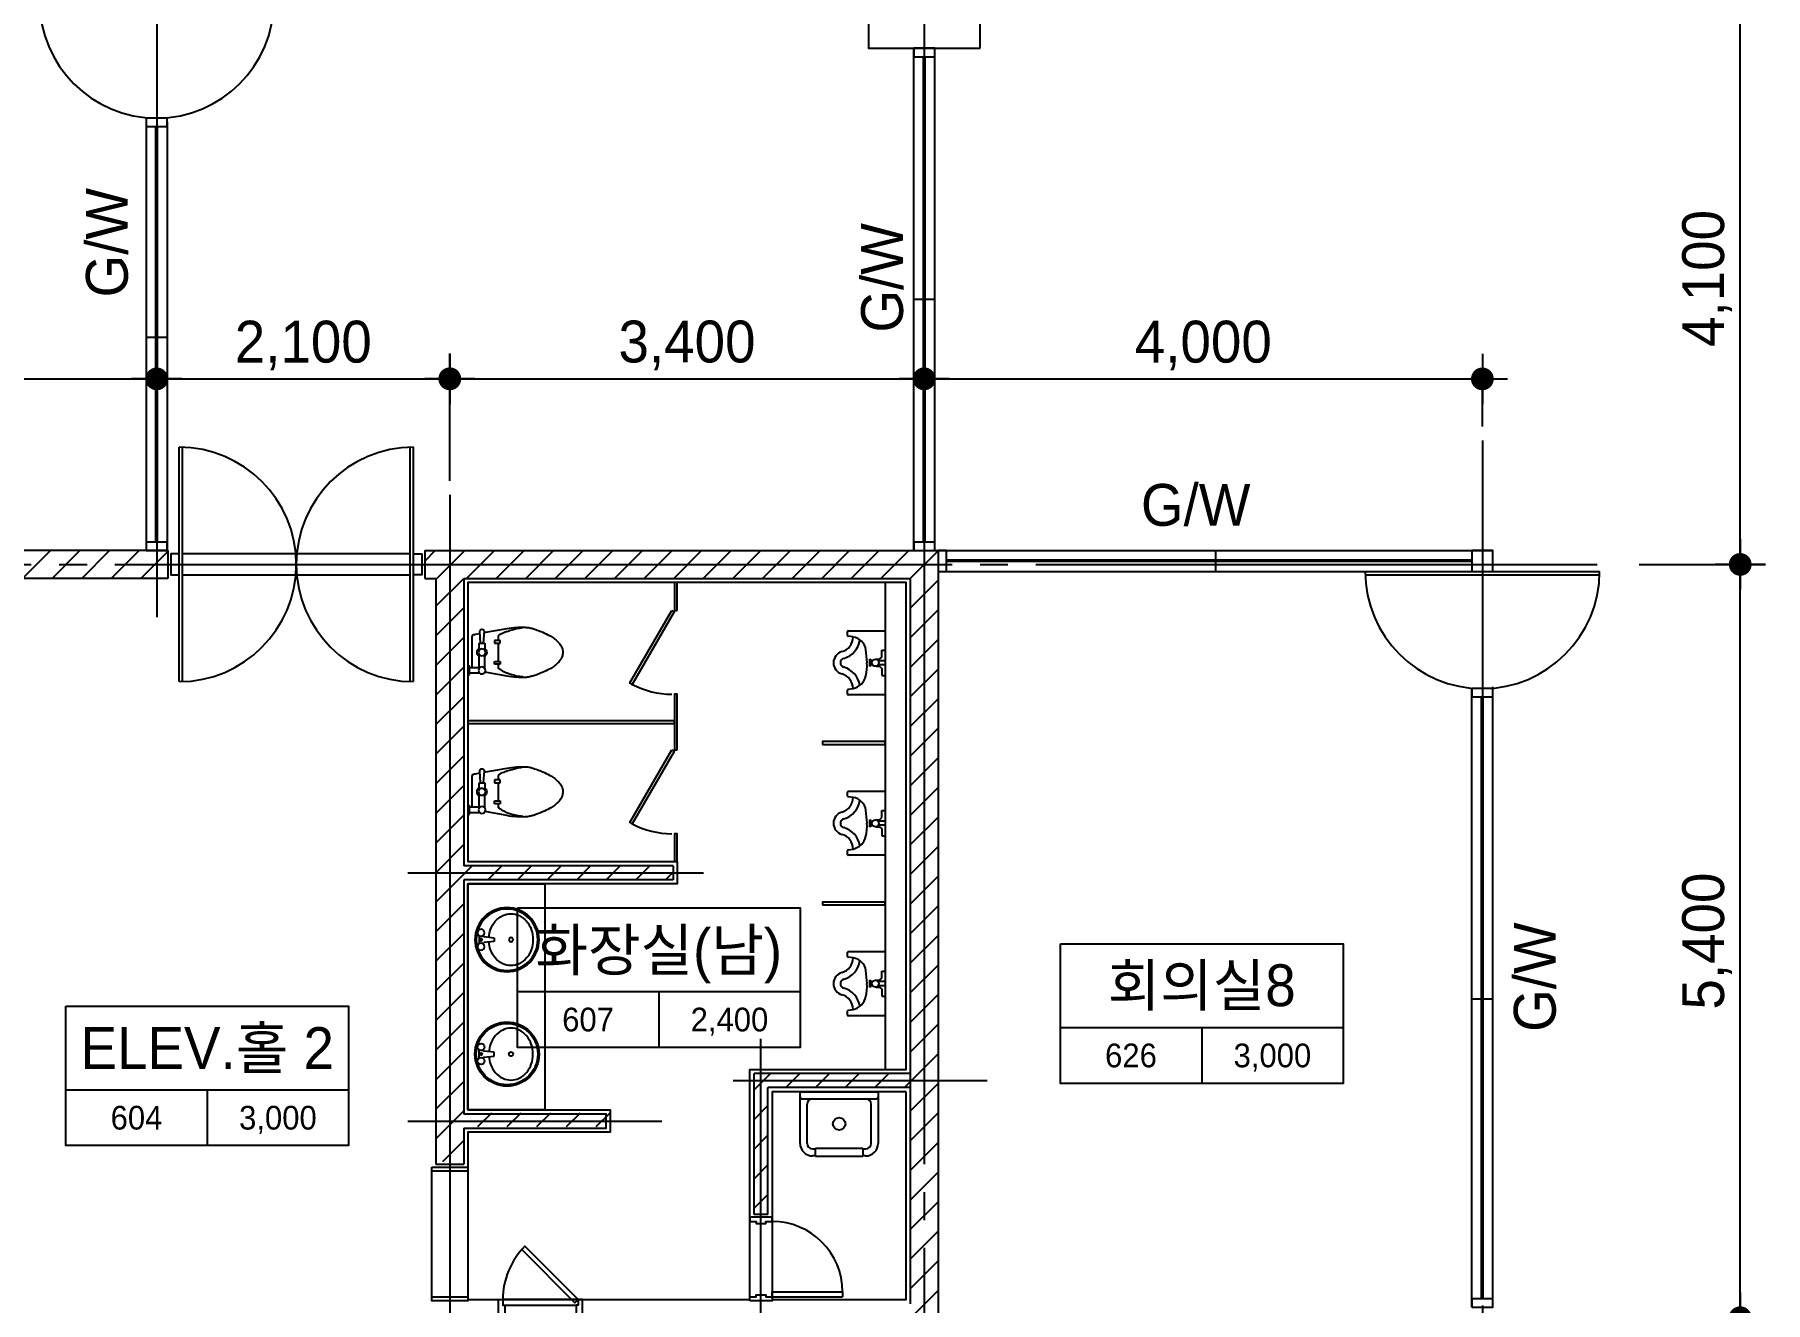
# Model space of a CAD drawing. Extents: x 14411873 to 14490035, y -1804798 to -1750552.
# Drawn here: x 14423498 to 14435901, y -1785939 to -1776851 of the extents above; entities that cross this region are included whole.
import ezdxf
from ezdxf.enums import TextEntityAlignment as Align

# ---------------------------------------------------------------- set-up
doc = ezdxf.new("R2010")
doc.units = 0
doc.header["$LTSCALE"] = 100
doc.header["$MEASUREMENT"] = 0
doc.header["$PDSIZE"] = -10
doc.linetypes.add('CEN', pattern=[66, 60, -2, 2, -2])
doc.layers.get('0').update_dxf_attribs({"linetype": 'CONTINUOUS'})
doc.layers.get('Defpoints').update_dxf_attribs({"linetype": 'CONTINUOUS'})
for name, color, linetype in [('4WID', 4, 'CONTINUOUS'), ('8', 8, 'CONTINUOUS'), ('CEN', 1, 'CEN'), ('COL', 2, 'CONTINUOUS'), ('DIM', 7, 'CONTINUOUS'), ('EQP', 1, 'CONTINUOUS'), ('FIN', 5, 'CONTINUOUS'), ('HAT', 5, 'CONTINUOUS'), ('K-TOILET', 11, 'CONTINUOUS'), ('TEXT1', 7, 'CONTINUOUS'), ('TO', 6, 'CONTINUOUS'), ('WALL-1', 7, 'CONTINUOUS'), ('WALLBR', 3, 'CONTINUOUS'), ('WID', 4, 'CONTINUOUS'), ('WINE', 8, 'CONTINUOUS')]:
    doc.layers.add(name, color=color, linetype=linetype)
doc.styles.add('HY울를도M', font='HYWULM.TTF')
doc.styles.add('굴림', font='H2HDRM.TTF')
doc.dimstyles.new('DIM100', dxfattribs={"dimtxt": 300, "dimasz": 120, "dimexe": 1, "dimexo": 100, "dimgap": 60, "dimtad": 1, "dimdec": 4, "dimzin": 0, "dimdsep": 46, "dimlunit": 6, "dimtxsty": '굴림', "dimblk": 'DOTT', "dimcen": 0.09, "dimadec": 0, "dimazin": 0, "dimtfac": 1, "dimtdec": 4, "dimtofl": 0, "dimtmove": 2, "dimatfit": 2, "dimldrblk": 'DOTT', "dimfxl": 1, "dimtolj": 1, "dimtzin": 0, "dimarcsym": 0})
doc.dimstyles.new('DIM50', dxfattribs={"dimscale": 50, "dimtxt": 3, "dimasz": 1.2, "dimexe": 1, "dimexo": 1, "dimgap": 0.6, "dimtad": 1, "dimdec": 4, "dimzin": 0, "dimdsep": 46, "dimlunit": 6, "dimtxsty": '굴림', "dimblk": 'DOTT', "dimcen": 0.09, "dimadec": 0, "dimazin": 0, "dimtfac": 1, "dimtdec": 4, "dimtofl": 0, "dimtmove": 2, "dimatfit": 2, "dimldrblk": 'DOTT', "dimfxl": 1, "dimtolj": 1, "dimtzin": 0, "dimarcsym": 0})
pattern_1 = [(45, (1729626.7, -3035737.57), (-106.0660172, 106.0660172), [])]

# ---------------------------------------------------------------- blocks, each defined once
blk = doc.blocks.new('TT1')
at = {"layer": 'TEXT1'}
for p, q in [((-1013, -600), (1013, -600)), ((0, -600), (0, -1000))]:
    blk.add_line(p, q, dxfattribs=at)
blk.add_lwpolyline([(-1013, 0), (1013, 0), (1013, -1000), (-1013, -1000)], close=True, dxfattribs=at)
blk = doc.blocks.new('2LAVA01', base_point=(376, 233))
at = {"color": 0}
for p, q in [((346, 203), (405, 203)), ((346, 175), (349, 175)), ((354, 170), (362, 94)), ((390, 94), (397, 170)), ((402, 175), (405, 175)), ((362, 94), (390, 94))]:
    blk.add_line(p, q, dxfattribs=at)
blk.add_lwpolyline([(358, 132, 0.064435), (303, 121, 0.091719), (244, 87, 0.103599), (203, 34, 0.113912), (190, -25, 0.113912), (203, -84, 0.103599), (244, -137, 0.091719), (303, -171, 0.084785), (376, -183, 0.084785), (448, -171, 0.091719), (507, -137, 0.103599), (548, -84, 0.113912), (562, -25, 0.113912), (548, 34, 0.103599), (507, 87, 0.091719), (448, 121, 0.064435), (393, 132, 0.084785)], format="xyb", dxfattribs=at)
for centre, radius in [((376, 3), 230), ((376, 3), 220), ((326, 189), 25), ((376, 189), 8), ((426, 189), 25), ((376, -25), 15)]:
    blk.add_circle(centre, radius, dxfattribs=at)
for centre, start, end in [((349, 170), 5.3909, 90), ((402, 170), 90, 174.6091)]:
    blk.add_arc(centre, 5, start, end, dxfattribs=at)
blk = doc.blocks.new('001')
at = {"layer": 'EQP'}
for p, q in [((0, 165), (10, 160)), ((10, 160), (10, 100)), ((85, 150), (10, 150)), ((280, 170), (122, 142)), ((10, 100), (0, 95)), ((85, 110), (10, 110)), ((80, 115), (80, 15)), ((120, 115), (120, 15)), ((190, 85), (190, 65)), ((230, 85), (190, 85)), ((190, 65), (230, 65)), ((220, 115), (220, 85)), ((220, 65), (220, 0)), ((220, 0), (220, -65)), ((230, 65), (230, 85)), ((80, -15), (80, -65)), ((80, -65), (120, -65)), ((120, -65), (120, -15)), ((190, -85), (190, -65)), ((190, -65), (230, -65)), ((230, -85), (190, -85)), ((220, -85), (220, -115)), ((230, -65), (230, -85))]:
    blk.add_line(p, q, dxfattribs=at)
for points in [[(31, 110, 0.018932), (30, 75), (30, 0), (30, -75, 0.024922), (32, -121, 0.25497), (35, -125, 0.056948), (39, -127, 0.016043), (55, -130), (86, -136)], [(90, -65), (85, -150, 1.060552), (115, -150), (110, -65)], [(114, -141), (280, -170, 0.022182), (348, -179, 0.0294), (400, -180, 0.029565), (436, -177, 0.035314), (465, -170, 0.006976), (477, -166, 0.004694), (495, -160, 0.019426), (536, -144, 0.015468), (585, -120, 0.040875), (615, -101, 0.036447), (645, -75, 0.04843), (665, -50, 0.068612), (675, -30, 0.037226), (679, -14, 0.041311), (680, 0, 0.041311)]]:
    blk.add_lwpolyline(points, format="xyb", dxfattribs=at)
for centre in [(100, 130), (100, 0)]:
    blk.add_circle(centre, 25, dxfattribs=at)
for centre, radius, start, end in [((326, -22), 174, 119.5675, 126.8699), ((474, -283), 475, 116.5651, 119.5675), ((397, -129), 303, 112.8053, 116.5651), ((412, -593), 775, 94.7636, 99.8466), ((371, -66), 234, 105.9454, 112.8053), ((471, -417), 599, 101.6565, 105.9454), ((385, -261), 441, 88.0277, 94.7636), ((418, -160), 337, 94.3987, 101.6565), ((390, -123), 304, 81.2538, 88.0277), ((403, -34), 213, 73.1639, 81.2538), ((333, -266), 456, 71.5651, 73.1639), ((159, -789), 1007, 70.4892, 71.5651), ((307, -370), 562, 66.0375, 70.4892), ((175, -667), 887, 62.4927, 66.0375), ((100, 0), 35, 124.8499, 235.1501), ((100, 0), 35, 304.8499, 55.1501), ((224, 115), 3.54, 126.8699, 180), ((485, -73), 217, 53.1301, 62.4927), ((451, -117), 273, 44.7808, 53.1301), ((528, -41), 165, 33.6901, 44.7808), ((596, 4), 82.6, 17.9901, 33.6901), ((572, -3), 108, 9.4623, 17.9901), ((592, 0), 87.7, 0, 9.4623), ((232, -115), 12.3, 180, 225), ((262, -85), 54.8, 225, 245.9278), ((359, 131), 291, 245.9278, 249.444), ((454, 386), 564, 249.444, 251.9714), ((609, 862), 1064, 251.9714, 254.0546), ((544, 635), 828, 254.0546, 256.4166), ((407, 67), 244, 256.4166, 265.6013)]:
    blk.add_arc(centre, radius, start, end, dxfattribs=at)
blk = doc.blocks.new('D600')
at = {"layer": 'WID'}
for p, q in [((0, -255), (0, 255)), ((80, 255), (80, -255)), ((120, -270), (120, 270))]:
    blk.add_line(p, q, dxfattribs=at)
for points in [[(90, 300), (120, 300), (120, 270), (80, 270), (80, 255), (0, 255), (0, 270), (0, 270), (0, 300), (90, 300)], [(120, -270), (97, -247), (478, 135), (502, 112)], [(90, -300), (120, -300), (120, -270), (80, -270), (80, -255), (0, -255), (0, -270), (0, -270), (0, -300), (90, -300)]]:
    blk.add_lwpolyline(points, dxfattribs=at)
blk.add_lwpolyline([(120, -270), (502, 112, 0.198912), (120, 270, 0.198912)], format="xyb", dxfattribs=at)
blk = doc.blocks.new('LA-013')
at = {"layer": 'K-TOILET', "color": 11, "linetype": 'Continuous'}
for p, q in [((-280, 0), (280, 0)), ((-280, -370), (-280, 0)), ((280, 0), (280, -370)), ((-270, -50), (270, -50)), ((-230, -370), (-230, -90)), ((230, -370), (230, -90)), ((-190, -410), (-170, -410)), ((-170, -460), (-190, -460)), ((-170, -460), (-170, -405)), ((-170, -405), (170, -405)), ((-170, -465), (-170, -460)), ((170, -465), (-170, -465)), ((170, -405), (170, -460)), ((170, -410), (190, -410)), ((170, -460), (170, -465)), ((190, -460), (170, -460))]:
    blk.add_line(p, q, dxfattribs=at)
blk.add_circle((0, -230), 45, dxfattribs=at)
for centre, radius, start, end in [((-270, -40), 10, 180, 270), ((-190, -90), 40, 90, 180), ((190, -90), 40, 0, 90), ((270, -40), 10, 270, 0), ((-190, -370), 90, 180, 270), ((-190, -370), 40, 180, 270), ((190, -370), 40, 270, 0), ((190, -370), 90, 270, 0)]:
    blk.add_arc(centre, radius, start, end, dxfattribs=at)
blk = doc.blocks.new('2URIN01')
at = {"color": 0}
for p, q in [((-230, -265), (-230, 0)), ((-230, 0), (230, 0)), ((-90, -25), (-90, 0)), ((-15, 0), (-15, -50)), ((15, 0), (15, -50)), ((90, -25), (90, 0)), ((230, 0), (230, -265)), ((-40, -25), (-90, -25)), ((-25, -40), (-40, -25)), ((-25, -65), (-25, -40)), ((-25, -110), (-25, -105)), ((-25, -105), (25, -105)), ((25, -110), (-25, -110)), ((-10, -95), (-10, -105)), ((10, -95), (10, -105)), ((25, -40), (40, -25)), ((25, -65), (25, -40)), ((25, -105), (25, -110)), ((40, -25), (90, -25)), ((-185, -230), (-190, -265)), ((190, -265), (185, -230)), ((-195, -270), (-225, -270)), ((225, -270), (195, -270))]:
    blk.add_line(p, q, dxfattribs=at)
blk.add_circle((0, -70), 25, dxfattribs=at)
for centre, radius, start, end in [((-78, -245), 108, 98.077, 171.8699), ((-185, -339), 109, 15.3921, 90), ((-185, -339), 159, 15.3921, 82.7797), ((40, -1080), 951, 92.4153, 98.077), ((15, -482), 352, 77.0924, 92.4153), ((185, -339), 159, 98.3981, 164.6079), ((185, -339), 109, 90, 164.6079), ((66, -257), 122, 12.9607, 77.0924), ((-225, -265), 5, 180, 270), ((-195, -265), 5, 270, 0), ((0, -288), 83, 195.3921, 344.6079), ((0, -288), 33, 195.3921, 344.6079), ((196, -264), 5.89, 188.1301, 261.8699), ((225, -265), 5, 270, 0)]:
    blk.add_arc(centre, radius, start, end, dxfattribs=at)
blk = doc.blocks.new('DOTT')
for p, q in [((0, 1.5), (0, -1.5)), ((-1.5, 0), (1.5, 0))]:
    blk.add_line(p, q)
at = {"color": 6, "const_width": 0.68}
blk.add_lwpolyline([(-0.34, 0, 1), (0.34, 0, 1)], format="xyb", close=True, dxfattribs=at)
blk = doc.blocks.new('*D153')
at = {"layer": 'Defpoints', "color": 0, "lineweight": -3, "ltscale": 3}
for p in [(14419873, -1779050), (14424373, -1779050), (14424373, -1779319)]:
    blk.add_point(p, dxfattribs=at)
at = {"layer": 'DIM', "color": 7, "lineweight": -2, "ltscale": 3}
for p, q in [((14419873, -1779150), (14419873, -1779320)), ((14424373, -1779150), (14424373, -1779320)), ((14419993, -1779319), (14424253, -1779319))]:
    blk.add_line(p, q, dxfattribs=at)
at = {"layer": 'DIM', "color": 7, "lineweight": -2, "ltscale": 3, "xscale": 120, "yscale": 120, "zscale": 120, "rotation": 180}
blk.add_blockref('DOTT', (14419873, -1779319), dxfattribs=at)
at = {"layer": 'DIM', "color": 7, "lineweight": -2, "ltscale": 3, "xscale": 120, "yscale": 120, "zscale": 120}
blk.add_blockref('DOTT', (14424373, -1779319), dxfattribs=at)
at = {"layer": 'DIM', "color": 3, "ltscale": 3, "insert": (14422123, -1779080), "char_height": 300, "attachment_point": 5, "style": '굴림'}
blk.add_mtext('\\A1;4,500', dxfattribs=at)
blk = doc.blocks.new('*D169')
at = {"layer": 'Defpoints', "color": 0, "lineweight": -3}
for p in [(14434696, -1786049), (14435721, -1786049), (14434696, -1791549)]:
    blk.add_point(p, dxfattribs=at)
at = {"layer": 'DIM', "color": 7, "lineweight": -2}
for p, q in [((14434996, -1786049), (14435821, -1786049)), ((14435721, -1791429), (14435721, -1786169)), ((14434996, -1791549), (14435821, -1791549))]:
    blk.add_line(p, q, dxfattribs=at)
at = {"layer": 'DIM', "color": 7, "lineweight": -2, "xscale": 120, "yscale": 120, "zscale": 120}
for p, rotation in [((14435721, -1786049), 90), ((14435721, -1791549), 270)]:
    blk.add_blockref('DOTT', p, dxfattribs=dict(at, rotation=rotation))
at = {"layer": 'DIM', "color": 3, "insert": (14435483, -1788799), "char_height": 300, "attachment_point": 5, "rotation": 90, "style": '굴림'}
blk.add_mtext('\\A1;5,500', dxfattribs=at)
blk = doc.blocks.new('*D170')
at = {"layer": 'Defpoints', "color": 0, "lineweight": -3}
for p in [(14434696, -1780649), (14435721, -1780649), (14434696, -1786049)]:
    blk.add_point(p, dxfattribs=at)
at = {"layer": 'DIM', "color": 7, "lineweight": -2}
for p, q in [((14434996, -1780649), (14435821, -1780649)), ((14435721, -1785929), (14435721, -1780769)), ((14434996, -1786049), (14435821, -1786049))]:
    blk.add_line(p, q, dxfattribs=at)
at = {"layer": 'DIM', "color": 7, "lineweight": -2, "xscale": 120, "yscale": 120, "zscale": 120}
for p, rotation in [((14435721, -1780649), 90), ((14435721, -1786049), 270)]:
    blk.add_blockref('DOTT', p, dxfattribs=dict(at, rotation=rotation))
at = {"layer": 'DIM', "color": 3, "insert": (14435483, -1783349), "char_height": 300, "attachment_point": 5, "rotation": 90, "style": '굴림'}
blk.add_mtext('\\A1;5,400', dxfattribs=at)
blk = doc.blocks.new('*D173')
at = {"layer": 'Defpoints', "color": 0, "lineweight": -3}
for p in [(14434696, -1776549), (14435721, -1776549), (14434696, -1780649)]:
    blk.add_point(p, dxfattribs=at)
at = {"layer": 'DIM', "color": 7, "lineweight": -2}
for p, q in [((14434996, -1776549), (14435821, -1776549)), ((14435721, -1780529), (14435721, -1776669)), ((14434996, -1780649), (14435821, -1780649))]:
    blk.add_line(p, q, dxfattribs=at)
at = {"layer": 'DIM', "color": 7, "lineweight": -2, "xscale": 120, "yscale": 120, "zscale": 120}
for p, rotation in [((14435721, -1776549), 90), ((14435721, -1780649), 270)]:
    blk.add_blockref('DOTT', p, dxfattribs=dict(at, rotation=rotation))
at = {"layer": 'DIM', "color": 3, "insert": (14435483, -1778599), "char_height": 300, "attachment_point": 5, "rotation": 90, "style": '굴림'}
blk.add_mtext('\\A1;4,100', dxfattribs=at)
blk = doc.blocks.new('*D174')
at = {"layer": 'Defpoints', "color": 0, "lineweight": -3, "ltscale": 3}
for p in [(14424373, -1779050), (14426473, -1779319), (14426473, -1780149)]:
    blk.add_point(p, dxfattribs=at)
at = {"layer": 'DIM', "color": 7, "lineweight": -2, "ltscale": 3}
for p, q in [((14424373, -1779150), (14424373, -1779320)), ((14424493, -1779319), (14426353, -1779319)), ((14426473, -1780049), (14426473, -1779318))]:
    blk.add_line(p, q, dxfattribs=at)
at = {"layer": 'DIM', "color": 7, "lineweight": -2, "ltscale": 3, "xscale": 120, "yscale": 120, "zscale": 120, "rotation": 180}
blk.add_blockref('DOTT', (14424373, -1779319), dxfattribs=at)
at = {"layer": 'DIM', "color": 7, "lineweight": -2, "ltscale": 3, "xscale": 120, "yscale": 120, "zscale": 120}
blk.add_blockref('DOTT', (14426473, -1779319), dxfattribs=at)
at = {"layer": 'DIM', "color": 3, "ltscale": 3, "insert": (14425423, -1779080), "char_height": 300, "attachment_point": 5, "style": '굴림'}
blk.add_mtext('\\A1;2,100', dxfattribs=at)
blk = doc.blocks.new('*D197')
at = {"layer": 'Defpoints', "color": 0, "lineweight": -3, "ltscale": 3}
for p in [(14433873, -1779319), (14429873, -1779499), (14433873, -1779761)]:
    blk.add_point(p, dxfattribs=at)
at = {"layer": 'DIM', "color": 7, "lineweight": -2, "ltscale": 3}
for p, q in [((14429873, -1779399), (14429873, -1779318)), ((14429993, -1779319), (14433753, -1779319)), ((14433873, -1779661), (14433873, -1779318))]:
    blk.add_line(p, q, dxfattribs=at)
at = {"layer": 'DIM', "color": 7, "lineweight": -2, "ltscale": 3, "xscale": 120, "yscale": 120, "zscale": 120, "rotation": 180}
blk.add_blockref('DOTT', (14429873, -1779319), dxfattribs=at)
at = {"layer": 'DIM', "color": 7, "lineweight": -2, "ltscale": 3, "xscale": 120, "yscale": 120, "zscale": 120}
blk.add_blockref('DOTT', (14433873, -1779319), dxfattribs=at)
at = {"layer": 'DIM', "color": 3, "ltscale": 3, "insert": (14431873, -1779080), "char_height": 300, "attachment_point": 5, "style": '굴림'}
blk.add_mtext('\\A1;4,000', dxfattribs=at)
blk = doc.blocks.new('*D198')
at = {"layer": 'Defpoints', "color": 0, "lineweight": -3, "ltscale": 3}
for p in [(14429873, -1779318), (14426473, -1780149), (14429873, -1780184)]:
    blk.add_point(p, dxfattribs=at)
at = {"layer": 'DIM', "color": 7, "lineweight": -2, "ltscale": 3}
for p, q in [((14426473, -1780049), (14426473, -1779317)), ((14426593, -1779318), (14429753, -1779318)), ((14429873, -1780084), (14429873, -1779317))]:
    blk.add_line(p, q, dxfattribs=at)
at = {"layer": 'DIM', "color": 7, "lineweight": -2, "ltscale": 3, "xscale": 120, "yscale": 120, "zscale": 120, "rotation": 180}
blk.add_blockref('DOTT', (14426473, -1779318), dxfattribs=at)
at = {"layer": 'DIM', "color": 7, "lineweight": -2, "ltscale": 3, "xscale": 120, "yscale": 120, "zscale": 120}
blk.add_blockref('DOTT', (14429873, -1779318), dxfattribs=at)
at = {"layer": 'DIM', "color": 3, "ltscale": 3, "insert": (14428173, -1779079), "char_height": 300, "attachment_point": 5, "style": '굴림'}
blk.add_mtext('\\A1;3,400', dxfattribs=at)

msp = doc.modelspace()

# ---------------------------------------------------------------- hatches: boundary and pattern name
at = {"layer": 'HAT', "lineweight": -3, "ltscale": 200}
h = msp.add_hatch(dxfattribs=at)
h.set_pattern_fill('_USER,N', color=256, scale=150, angle=45, style=0, pattern_type=0)
h.set_pattern_definition(pattern_1)
h.paths.add_polyline_path([(14422048.21251, -1780549.19177), (14422048.21251, -1780749.19177), (14422573.21251, -1780749.19177), (14422573.21251, -1781649.19177), (14422773.21251, -1781649.19177), (14422773.21251, -1780749.19177), (14424453.21251, -1780749.19177), (14424453.21251, -1780549.19177)])
h = msp.add_hatch(dxfattribs=at)
h.set_pattern_fill('_USER,N', color=256, scale=150, angle=45, style=0, pattern_type=0)
h.set_pattern_definition(pattern_1)
h.paths.add_polyline_path([(14426293.21251, -1780549.19177), (14429973.21251, -1780549.19177), (14429973.21251, -1791149.19177), (14429773.21251, -1791149.19177), (14429773.21251, -1780749.19177), (14426293.21251, -1780749.19177)])
h = msp.add_hatch(dxfattribs=at)
h.set_pattern_fill('_USER,N', color=256, scale=150, angle=45, style=0, pattern_type=0)
h.set_pattern_definition([(45, (1729626.7, -3035717.57), (-106.0660172, 106.0660172), [])])
h.paths.add_polyline_path([(14426373.21251, -1780729.19177), (14426573.21251, -1780729.19177), (14426573.21251, -1782809.19177), (14428073.21251, -1782809.19177), (14428073.21251, -1782909.19177), (14426573.21251, -1782909.19177), (14426573.21251, -1784579.19177), (14427693.21251, -1784579.19177), (14427693.21251, -1784679.19177), (14426573.21251, -1784679.19177), (14426573.21251, -1784929.19177), (14426373.21251, -1784929.19177), (14426380.622, -1780729.19177)])
h = msp.add_hatch(dxfattribs=at)
h.set_pattern_fill('_USER,N', color=256, scale=150, angle=45, style=0, pattern_type=0)
h.set_pattern_definition(pattern_1)
h.paths.add_polyline_path([(14429773.21251, -1784299.19177), (14428653.21251, -1784299.19177), (14428653.21251, -1785309.19177), (14428753.21251, -1785309.19177), (14428753.21251, -1784399.19177), (14429773.21251, -1784399.19177)])

# ---------------------------------------------------------------- linework, layer by layer
at = {"color": 6}
for points in [[(14429143.21251, -1781939.19177), (14429593.21251, -1781939.19177), (14429593.21251, -1781919.19177), (14429143.21251, -1781919.19177)], [(14429143.21251, -1783089.19177), (14429593.21251, -1783089.19177), (14429593.21251, -1783069.19177), (14429143.21251, -1783069.19177)]]:
    msp.add_lwpolyline(points, close=True, dxfattribs=at)
at = {"layer": '4WID', "lineweight": -3, "ltscale": 200}
for p, q in [((14429948.21251, -1778749.19177), (14429798.21251, -1778749.19177)), ((14424298.21251, -1779019.19178), (14424448.21251, -1779019.19178)), ((14431960.71251, -1780549.19177), (14431960.71251, -1780699.19177)), ((14433798.21251, -1783764.19177), (14433948.21251, -1783764.19177))]:
    msp.add_line(p, q, dxfattribs=at)
at = {"layer": '8', "ltscale": 3}
for p, q in [((14426343.21251, -1785899.19177), (14426343.21251, -1784999.19177)), ((14426603.21251, -1784999.19177), (14426603.21251, -1785899.19177))]:
    msp.add_line(p, q, dxfattribs=at)
at = {"layer": 'CEN', "linetype": 'CEN'}
for p, q in [((14429873.21251, -1759149.19177), (14429873.21251, -1799049.19177)), ((14424373.21251, -1771699.52514), (14424373.21251, -1781027.16147)), ((14433873.21251, -1779760.72272), (14433873.21251, -1799049.19177)), ((14426473.21251, -1780149.19177), (14426473.21251, -1799049.19177)), ((14417473.21251, -1780649.19177), (14434696.24645, -1780649.19177)), ((14426173.21251, -1782859.19177), (14428292.15431, -1782859.19177)), ((14426189.02156, -1782859.19177), (14428273.21251, -1782859.19177)), ((14428703.21251, -1786049.19177), (14428703.21251, -1784049.19177)), ((14428503.21251, -1784349.19177), (14430323.21251, -1784349.19177)), ((14426173.21251, -1784639.19177), (14427993.21251, -1784639.19177))]:
    msp.add_line(p, q, dxfattribs=at)
at = {"layer": 'COL'}
msp.add_lwpolyline([(14430273.21251, -1776949.19177), (14430273.21251, -1776149.19177), (14429473.21251, -1776149.19177), (14429473.21251, -1776949.19177)], close=True, dxfattribs=at)
at = {"layer": 'FIN'}
msp.add_lwpolyline([(14428623.21251, -1785919.19177), (14428623.21251, -1784269.19177), (14429743.21251, -1784269.19177), (14429743.21251, -1782979.19177), (14429743.21251, -1782979.19177), (14429743.21251, -1782819.19177), (14429743.21251, -1782819.19177), (14429743.21251, -1780779.19177), (14429443.21251, -1780779.19177), (14429443.21251, -1780779.19177), (14426603.21251, -1780779.19177), (14426603.21251, -1782779.19177), (14428103.21251, -1782779.19177), (14428103.21251, -1782939.19177), (14426603.21251, -1782939.19177), (14426603.21251, -1784559.19177), (14427623.21251, -1784559.19177), (14427623.21251, -1784719.19177), (14426603.21251, -1784719.19177), (14426603.21251, -1785919.19177), (14428623.21251, -1785919.19177)], dxfattribs=at)
msp.add_lwpolyline([(14429743.21251, -1784429.19177), (14428783.21251, -1784429.19177), (14428783.21251, -1785919.19177), (14429743.21251, -1785919.19177)], close=True, dxfattribs=at)
at = {"layer": 'TO'}
msp.add_line((14429593.21251, -1780779.19177), (14429593.21251, -1784269.19177), dxfattribs=at)
for points in [[(14428103.21251, -1780979.19177), (14428103.21251, -1780779.19177), (14428083.21251, -1780779.19177), (14428083.21251, -1780979.19177)], [(14428103.21251, -1781979.19177), (14428103.21251, -1781579.19177), (14428083.21251, -1781579.19177), (14428083.21251, -1781979.19177)], [(14428083.21251, -1781789.19177), (14428083.21251, -1781769.19177), (14426603.21251, -1781769.19177), (14426603.21251, -1781789.19177)], [(14428103.21251, -1782779.19177), (14428103.21251, -1782579.19177), (14428083.21251, -1782579.19177), (14428083.21251, -1782779.19177)], [(14426603.21251, -1782939.19177), (14427153.21251, -1782939.19177), (14427153.21251, -1784559.19177), (14426603.21251, -1784559.19177)]]:
    msp.add_lwpolyline(points, close=True, dxfattribs=at)
for points in [[(14428063.21251, -1780979.19177), (14428080.53302, -1780989.19177), (14427780.53302, -1781508.80702), (14427763.21251, -1781498.80702), (14428063.21251, -1780979.19177)], [(14428063.21251, -1781979.19177), (14428080.53302, -1781989.19177), (14427780.53302, -1782508.80702), (14427763.21251, -1782498.80702), (14428063.21251, -1781979.19177)]]:
    msp.add_lwpolyline(points, dxfattribs=at)
for centre in [(14428063.90545, -1780973.5673), (14428063.90545, -1781973.5673)]:
    msp.add_arc(centre, 605.62487, 242.101874402, 269.93444447, dxfattribs=at)
at = {"layer": 'WALL-1', "color": 4}
msp.add_line((14428738.21251, -1785884.19177), (14428738.21251, -1785899.19177), dxfattribs=at)
at = {"layer": 'WALLBR'}
for p, q in [((14424453.21251, -1780549.19177), (14422773.21251, -1780549.19177)), ((14424453.21251, -1780549.19177), (14424453.21251, -1780749.19177)), ((14426293.21251, -1780549.19177), (14429973.21251, -1780549.19177)), ((14426293.21251, -1780549.19177), (14426293.21251, -1780749.19177)), ((14429973.21251, -1780549.19177), (14429973.21251, -1791149.19177)), ((14424453.21251, -1780749.19177), (14422773.21251, -1780749.19177)), ((14426293.21251, -1780749.19177), (14426373.21251, -1780749.19177)), ((14426373.21251, -1780749.19177), (14426373.21251, -1784949.19177)), ((14426573.21251, -1780749.19177), (14429773.21251, -1780749.19177)), ((14426573.21251, -1780749.19177), (14426573.21251, -1782809.19177)), ((14429773.21251, -1780749.19177), (14429773.21251, -1785949.19177)), ((14428073.21251, -1782809.19177), (14426573.21251, -1782809.19177)), ((14428073.21251, -1782809.19177), (14428073.21251, -1782909.19177)), ((14428073.21251, -1782909.19177), (14426573.21251, -1782909.19177)), ((14426573.21251, -1782909.19177), (14426573.21251, -1784589.19177)), ((14428653.21251, -1785309.19177), (14428653.21251, -1784299.19177)), ((14429773.21251, -1784299.19177), (14428653.21251, -1784299.19177)), ((14428753.21251, -1785309.19177), (14428753.21251, -1784399.19177)), ((14429773.21251, -1784399.19177), (14428753.21251, -1784399.19177)), ((14426573.21251, -1784689.19177), (14426573.21251, -1784949.19177)), ((14426373.21251, -1784949.19177), (14426573.21251, -1784949.19177)), ((14428753.21251, -1785309.19177), (14428653.21251, -1785309.19177))]:
    msp.add_line(p, q, dxfattribs=at)
msp.add_lwpolyline([(14426573.21251, -1784689.19177), (14427593.21251, -1784689.19177), (14427593.21251, -1784589.19177), (14426573.21251, -1784589.19177)], dxfattribs=at)
at = {"layer": 'WID'}
for p, q in [((14429867.21251, -1780489.19177), (14429867.21251, -1777009.19177)), ((14429879.21251, -1780489.19177), (14429879.21251, -1777009.19177)), ((14424367.21251, -1780489.19177), (14424367.21251, -1777509.19178)), ((14424379.21251, -1780489.19177), (14424379.21251, -1777509.19178)), ((14424533.21251, -1781489.18732), (14424533.21251, -1779809.18732)), ((14424558.21251, -1781488.84003), (14424558.21251, -1779809.53461)), ((14426188.21251, -1781488.84003), (14426188.21251, -1779809.53461)), ((14426213.21251, -1781489.18732), (14426213.21251, -1779809.18732)), ((14433798.21251, -1780619.19177), (14430033.21251, -1780619.19177)), ((14433798.21251, -1780629.19177), (14430033.21251, -1780629.19177)), ((14433033.21251, -1780699.19177), (14434713.21251, -1780699.19177)), ((14433033.5598, -1780724.19177), (14434712.86523, -1780724.19177)), ((14433867.21251, -1785914.19177), (14433867.21251, -1781599.19177)), ((14433879.21251, -1785914.19177), (14433879.21251, -1781599.19177))]:
    msp.add_line(p, q, dxfattribs=at)
for points in [[(14429798.21251, -1777009.19177), (14429948.21251, -1777009.19177), (14429948.21251, -1776949.19177), (14429798.21251, -1776949.19177)], [(14424298.21251, -1777509.19178), (14424448.21251, -1777509.19178), (14424448.21251, -1777449.19178), (14424298.21251, -1777449.19178)], [(14424298.21251, -1780549.19177), (14424448.21251, -1780549.19177), (14424448.21251, -1780489.19177), (14424298.21251, -1780489.19177)], [(14429798.21251, -1780549.19177), (14429948.21251, -1780549.19177), (14429948.21251, -1780489.19177), (14429798.21251, -1780489.19177)], [(14424533.21251, -1780724.19177), (14424533.21251, -1780574.19177), (14424473.21251, -1780574.19177), (14424473.21251, -1780724.19177)], [(14426213.21251, -1780724.19177), (14426213.21251, -1780574.19177), (14426273.21251, -1780574.19177), (14426273.21251, -1780724.19177)], [(14429973.21251, -1780549.19177), (14429973.21251, -1780699.19177), (14430033.21251, -1780699.19177), (14430033.21251, -1780549.19177)], [(14433798.21251, -1780699.19177), (14433948.21251, -1780699.19177), (14433948.21251, -1780549.19177), (14433798.21251, -1780549.19177)], [(14433798.21251, -1781599.19177), (14433948.21251, -1781599.19177), (14433948.21251, -1781539.19177), (14433798.21251, -1781539.19177)], [(14426343.21251, -1784969.19177), (14426603.21251, -1784969.19177), (14426603.21251, -1784999.19177), (14426343.21251, -1784999.19177)], [(14426343.21251, -1785899.19177), (14426603.21251, -1785899.19177), (14426603.21251, -1785929.19177), (14426343.21251, -1785929.19177)], [(14433798.21251, -1785974.19177), (14433948.21251, -1785974.19177), (14433948.21251, -1785914.19177), (14433798.21251, -1785914.19177)]]:
    msp.add_lwpolyline(points, close=True, dxfattribs=at)
for points in [[(14428623.21251, -1785329.19177), (14428623.21251, -1785329.19177), (14428623.21251, -1785359.19177), (14428668.21251, -1785359.19177), (14428668.21251, -1785374.19177), (14428738.21251, -1785374.19177), (14428738.21251, -1785359.19177), (14428783.21251, -1785359.19177), (14428783.21251, -1785329.19177), (14428623.21251, -1785329.19177)], [(14428623.21251, -1785929.19177), (14428623.21251, -1785929.19177), (14428623.21251, -1785899.19177), (14428668.21251, -1785899.19177), (14428668.21251, -1785884.19177), (14428738.21251, -1785884.19177), (14428738.21251, -1785899.19177), (14428783.21251, -1785899.19177), (14428783.21251, -1785929.19177), (14428623.21251, -1785929.19177)], [(14428783.21251, -1785899.19177), (14428783.21251, -1785864.19177), (14429288.21251, -1785864.19177), (14429288.21251, -1785899.19177)], [(14428783.21251, -1785899.19177), (14429288.21251, -1785899.19177)]]:
    msp.add_lwpolyline(points, dxfattribs=at)
for centre, radius, start, end in [((14424373.21251, -1776609.19178), 840, 180, 0), ((14424533.21251, -1780649.18732), 840, 270, 90), ((14426213.21251, -1780649.18732), 840, 90, 270), ((14433873.21251, -1780699.19177), 840, 180, 0), ((14428783.21251, -1785864.19177), 505, 0, 90)]:
    msp.add_arc(centre, radius, start, end, dxfattribs=at)
at = {"layer": 'WINE'}
for p, q in [((14429798.21251, -1780549.19177), (14429798.21251, -1776949.19177)), ((14429948.21251, -1780549.19177), (14429948.21251, -1776949.19177)), ((14424298.21251, -1777489.19178), (14424298.21251, -1780549.19177)), ((14424448.21251, -1777477.14652), (14424448.21251, -1780549.19177)), ((14429973.21251, -1780549.19177), (14433948.21251, -1780549.19177)), ((14429973.21251, -1780699.19177), (14433948.21251, -1780699.19177)), ((14433798.21251, -1785974.19177), (14433798.21251, -1781539.19177)), ((14433948.21251, -1785974.19177), (14433948.21251, -1781525.69041))]:
    msp.add_line(p, q, dxfattribs=at)
at = {"layer": 'WINE', "lineweight": -3, "ltscale": 200}
for p, q in [((14426188.21251, -1780574.19177), (14424558.21251, -1780574.19177)), ((14424558.21251, -1780724.19177), (14426188.21251, -1780724.19177))]:
    msp.add_line(p, q, dxfattribs=at)

# ---------------------------------------------------------------- block references
at = {"color": 6}
for name, p, rotation in [('2URIN01', (14429593.21251, -1781354.19177), 270), ('2URIN01', (14429593.21251, -1782504.19177), 270), ('2URIN01', (14429593.21251, -1783654.19177), 270), ('2LAVA01', (14426653.21251, -1784159.19177), 90)]:
    msp.add_blockref(name, p, dxfattribs=dict(at, rotation=rotation))
at = {"color": 6, "xscale": -1, "rotation": 90}
msp.add_blockref('2LAVA01', (14426653.21251, -1783339.19177), dxfattribs=at)
at = {"color": 6}
msp.add_blockref('LA-013', (14429263.21251, -1784429.19177), dxfattribs=at)
at = {"layer": 'EQP', "xscale": -1, "rotation": 180}
for p in [(14426603.21251, -1781279.19177), (14426603.21251, -1782279.19177)]:
    msp.add_blockref('001', p, dxfattribs=at)
at = {"layer": 'TEXT1'}
for p in [(14427970.70944, -1783111.5739), (14431861.50422, -1783369.05358), (14424734.58154, -1783815.30634)]:
    msp.add_blockref('TT1', p, dxfattribs=at)
at = {"layer": 'WID', "rotation": 90}
msp.add_blockref('D600', (14427123.21251, -1786039.19177), dxfattribs=at)

# ---------------------------------------------------------------- texts
at = {"layer": 'TEXT1', "style": 'HY울를도M'}
for p in [(14424165.69644, -1778342.51146), (14429720.93387, -1778594.60809), (14434398.66108, -1783607.30877)]:
    msp.add_text('G/W', height=300, rotation=90, dxfattribs=at).set_placement(p, align=Align.CENTER)
for s, p in [('G/W', (14431818.77083, -1780372.24532)), ('화장실(남)', (14427970.70944, -1783562.36398)), ('회의실8', (14431861.50422, -1783815.82297)), ('ELEV.홀 2', (14424734.58154, -1784266.09642))]:
    msp.add_text(s, height=300, dxfattribs=at).set_placement(p, align=Align.CENTER)
at = {"layer": 'TEXT1', "color": 2, "style": 'HY울를도M'}
for s, p in [('607', (14427463.96148, -1783911.4939)), ('626', (14431354.75627, -1784168.97358)), ('604', (14424227.83358, -1784615.22634))]:
    msp.add_text(s, height=170, dxfattribs=at).set_placement(p, align=Align.MIDDLE_CENTER)
at = {"layer": 'TEXT1', "style": 'HY울를도M'}
for s, p in [('2,400', (14428477.45739, -1783911.4939)), ('3,000', (14432368.25218, -1784168.97358)), ('3,000', (14425241.32949, -1784615.22634))]:
    msp.add_text(s, height=170, dxfattribs=at).set_placement(p, align=Align.MIDDLE_CENTER)

# ---------------------------------------------------------------- dimensions: what is measured, and where the dimension line sits
at = {"layer": 'DIM'}
for base, p1, p2, picture, middle in [((14435721.24645, -1776549.19177), (14434696.24645, -1780649.19177), (14434696.24645, -1776549.19177), '*D173', (14435482.57814, -1778599.19177)), ((14435721.24645, -1780649.19177), (14434696.24645, -1786049.19177), (14434696.24645, -1780649.19177), '*D170', (14435482.57814, -1783349.19177)), ((14435721.24645, -1786049.19177), (14434696.24645, -1791549.19177), (14434696.24645, -1786049.19177), '*D169', (14435482.57814, -1788799.19177))]:
    dim = msp.add_linear_dim(base=base, p1=p1, p2=p2, angle=90, dimstyle='DIM50', override={"dimscale": 100, "dimexo": 3}, dxfattribs=at)
    dim.commit()
    dim.dimension.update_dxf_attribs({"geometry": picture, "text_midpoint": middle})
at = {"layer": 'DIM', "ltscale": 3}
for base, p1, p2, picture, middle in [((14424373.21251, -1779318.86656), (14419873.21251, -1779049.56829), (14424373.21251, -1779049.56829), '*D153', (14422123.21251, -1779080.19825)), ((14426473.21251, -1779318.86656), (14424373.21251, -1779049.56829), (14426473.21251, -1780149.19177), '*D174', (14425423.21251, -1779079.82833)), ((14429873.21251, -1779317.86656), (14426473.21251, -1780149.19177), (14429873.21251, -1780184.46784), '*D198', (14428173.21251, -1779078.82833)), ((14433873.21251, -1779318.86656), (14429873.21251, -1779498.86656), (14433873.21251, -1779760.72272), '*D197', (14431873.21251, -1779080.19825))]:
    dim = msp.add_linear_dim(base=base, p1=p1, p2=p2, dimstyle='DIM100', dxfattribs=at)
    dim.commit()
    dim.dimension.update_dxf_attribs({"geometry": picture, "text_midpoint": middle})

doc.saveas('drawing.dxf')
